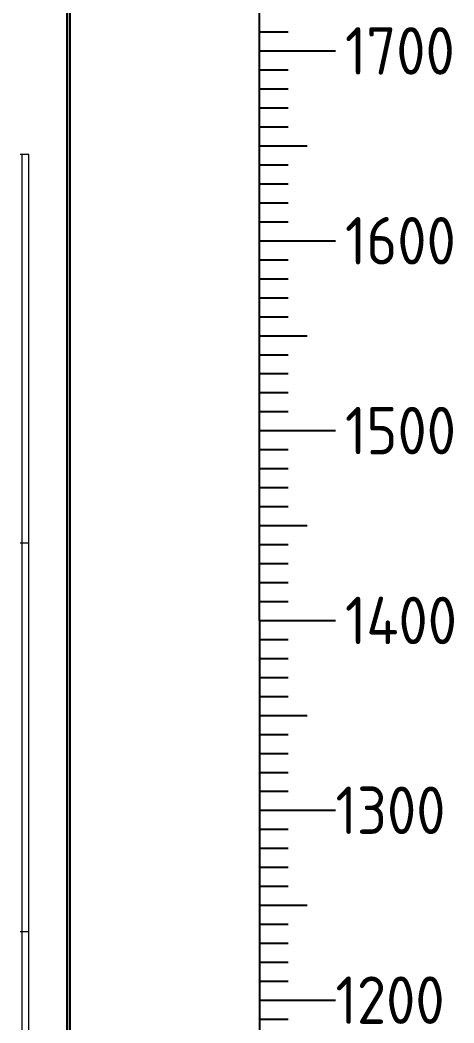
# Model space of a CAD drawing. Header units: millimetres. Extents: x 37984 to 70752, y 14140 to 37584.
# Drawn here: x 46202 to 46430, y 27957 to 28485 of the extents above; entities that cross this region are included whole.
import ezdxf
from ezdxf.enums import TextEntityAlignment as Align

# ---------------------------------------------------------------- set-up
doc = ezdxf.new("R2010")
doc.units = ezdxf.units.MM
doc.layers.add('000-PI-Oprema', color=30, linetype='Continuous', lineweight=5)
doc.layers.add('000-PI-ORMAR', color=2, linetype='Continuous')
doc.styles.add('PI0', font='isocpeur.ttf', dxfattribs={"width": 0.9})

# ---------------------------------------------------------------- blocks, each defined once
blk = doc.blocks.new('*U749')
at = {"layer": '000-PI-Oprema', "ltscale": 0.25}
for p, q in [((50, 1541.22), (45.33, 1541.22)), ((46.5, 1336.55), (46.5, 1541.22)), ((50, 1336.55), (50, 1541.22)), ((50, 1336.55), (45.33, 1336.55)), ((50, 1336.55), (45.33, 1336.55)), ((46.5, 1131.88), (46.5, 1336.55)), ((50, 1131.88), (50, 1336.55)), ((50, 1131.88), (45.33, 1131.88)), ((50, 1131.88), (45.33, 1131.88)), ((46.5, 927.21), (46.5, 1131.88)), ((50, 927.21), (50, 1131.88))]:
    blk.add_line(p, q, dxfattribs=at)
blk = doc.blocks.new('skala_2300')
for p, q in [((0, 1400), (0, 2300)), ((0, 1710), (15, 1710)), ((0, 1700), (40, 1700)), ((0, 1690), (15, 1690)), ((0, 1680), (15, 1680)), ((0, 1670), (15, 1670)), ((0, 1660), (15, 1660)), ((0, 1650), (25, 1650)), ((0, 1640), (15, 1640)), ((0, 1630), (15, 1630)), ((0, 1620), (15, 1620)), ((0, 1610), (15, 1610)), ((0, 1600), (40, 1600)), ((0, 1590), (15, 1590)), ((0, 1580), (15, 1580)), ((0, 1570), (15, 1570)), ((0, 1560), (15, 1560)), ((0, 1550), (25, 1550)), ((0, 1540), (15, 1540)), ((0, 1530), (15, 1530)), ((0, 1520), (15, 1520)), ((0, 1510), (15, 1510)), ((0, 1500), (40, 1500)), ((0, 1490), (15, 1490)), ((0, 1480), (15, 1480)), ((0, 1470), (15, 1470)), ((0, 1460), (15, 1460)), ((0, 1450), (25, 1450)), ((0, 1440), (15, 1440)), ((0, 1430), (15, 1430)), ((0, 1420), (15, 1420)), ((0, 1410), (15, 1410)), ((0, 1400), (40, 1400)), ((0, 1400), (0, 540)), ((0, 1400), (40, 1400)), ((0, 1390), (15, 1390)), ((0, 1380), (15, 1380)), ((0, 1370), (15, 1370)), ((0, 1360), (15, 1360)), ((0, 1350), (25, 1350)), ((0, 1340), (15, 1340)), ((0, 1330), (15, 1330)), ((0, 1320), (15, 1320)), ((0, 1310), (15, 1310)), ((0, 1300), (40, 1300)), ((0, 1290), (15, 1290)), ((0, 1280), (15, 1280)), ((0, 1270), (15, 1270)), ((0, 1260), (15, 1260)), ((0, 1250), (25, 1250)), ((0, 1240), (15, 1240)), ((0, 1230), (15, 1230)), ((0, 1220), (15, 1220)), ((0, 1210), (15, 1210)), ((0, 1200), (40, 1200)), ((0, 1200), (40, 1200)), ((0, 1200), (40, 1200)), ((0, 1190), (15, 1190))]:
    blk.add_line(p, q)
at = {"style": 'PI0', "width": 0.9}
for s, p in [('1700', (44.97, 1700)), ('1600', (44.97, 1600)), ('1500', (44.97, 1500)), ('1400', (44.97, 1400)), ('1300', (40, 1300)), ('1200', (40, 1200))]:
    blk.add_text(s, height=25, dxfattribs=at).set_placement(p, align=Align.MIDDLE_LEFT)

msp = doc.modelspace()

# ---------------------------------------------------------------- linework, layer by layer
at = {"layer": '000-PI-ORMAR'}
for p, q in [((46226.483, 28761.404), (46226.483, 26776.904)), ((46227.983, 28761.404), (46227.983, 26776.904)), ((46227.995, 26776.904), (46227.995, 28761.404))]:
    msp.add_line(p, q, dxfattribs=at)

# ---------------------------------------------------------------- block references
msp.add_blockref('skala_2300', (46327.983, 26768.904))
at = {"layer": '000-PI-Oprema'}
msp.add_blockref('*U749', (46156.483, 26873.042), dxfattribs=at)

doc.saveas('drawing.dxf')
